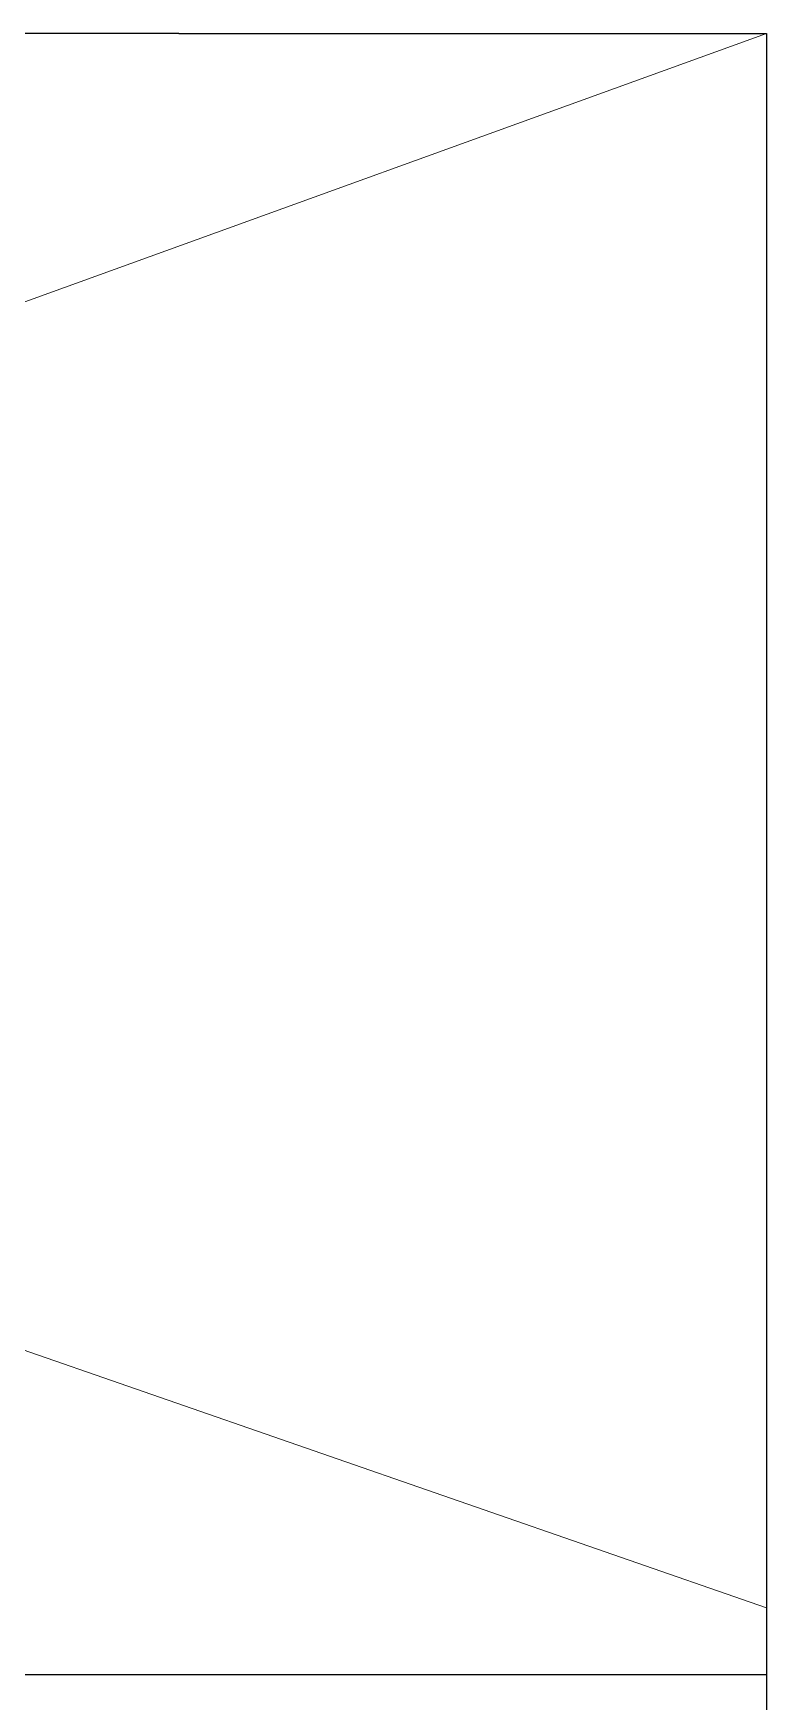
# Model space of a CAD drawing. Header units: inches. Extents: x 1765 to 5217, y -1519 to 441.
# Drawn here: x 4915 to 5217, y -1084 to -398 of the extents above; entities that cross this region are included whole.
import ezdxf

# ---------------------------------------------------------------- set-up
doc = ezdxf.new("R2010")
doc.units = ezdxf.units.IN
doc.header["$MEASUREMENT"] = 0
doc.layers.add('DIM', color=3, linetype='Continuous', lineweight=15)

msp = doc.modelspace()

# ---------------------------------------------------------------- linework, layer by layer
for p, q in [((4974.875, -397.809), (3352.352, -397.809)), ((4974.875, -397.809), (5216.637, -397.809)), ((5216.637, -397.809), (5216.637, -1045.544)), ((5216.637, -1045.544), (5216.637, -1072.853)), ((3847.443, -1072.853), (4974.875, -1072.853)), ((4974.875, -1072.853), (5216.637, -1072.853)), ((5216.637, -1072.853), (5216.637, -1519.084))]:
    msp.add_line(p, q)
at = {"layer": 'DIM', "color": 1}
for p, q in [((3352.352, -397.809), (5216.637, -1045.544)), ((5216.637, -397.809), (3352.352, -1072.853))]:
    msp.add_line(p, q, dxfattribs=at)

doc.saveas('drawing.dxf')
